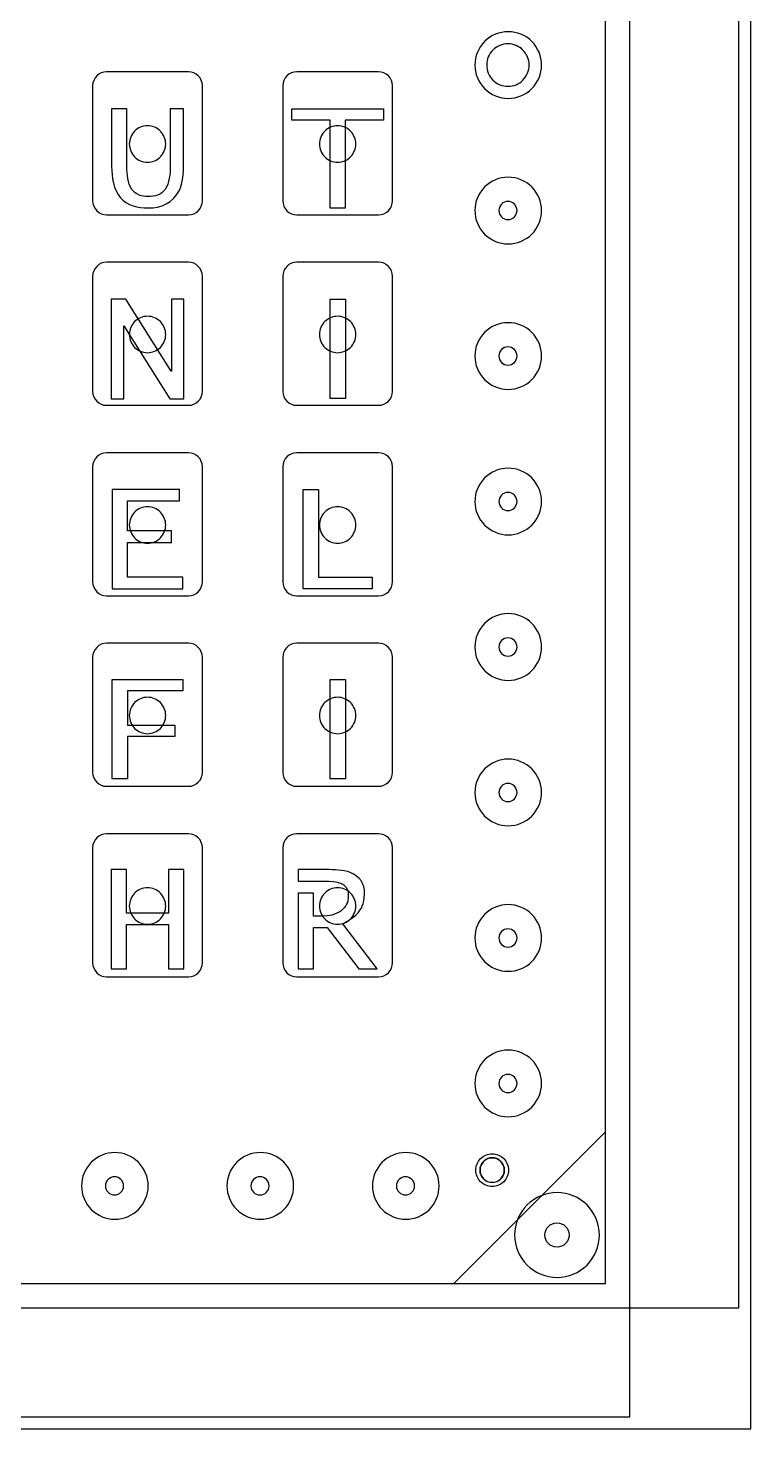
# Model space of a CAD drawing. Extents: x -337 to 6273, y 368 to 2065.
# Drawn here: x 7.1 to 126.4, y 468.1 to 699.2 of the extents above; entities that cross this region are included whole.
import ezdxf

# ---------------------------------------------------------------- set-up
doc = ezdxf.new("R2010")
doc.units = 0
doc.header["$LTSCALE"] = 100
doc.layers.add('EBENE_1', color=1, linetype='CONTINUOUS')

msp = doc.modelspace()

# ---------------------------------------------------------------- linework, layer by layer
at = {"layer": 'EBENE_1', "color": 7}
for points in [[(-323.616843, 468.053654), (126.383157, 468.053654), (126.383157, 918.053654), (-323.616843, 918.053654), (-323.616843, 468.053654)], [(32.768801, 676.748489), (32.768801, 685.832085), (30.570204, 685.832085), (30.570204, 676.377795), (30.56132, 675.849034), (30.536615, 675.378547), (30.485605, 674.846792), (30.417183, 674.387634), (30.302032, 673.858206), (30.168035, 673.421651), (29.951481, 672.921643), (29.713774, 672.536642), (29.456169, 672.235818), (29.159133, 671.980757), (28.837714, 671.779032), (28.465105, 671.611965), (28.110029, 671.502292), (27.701463, 671.421372), (27.33211, 671.38144), (26.914398, 671.367039), (26.513351, 671.381833), (26.158503, 671.422883), (25.768197, 671.505512), (25.42766, 671.617808), (25.076079, 671.785591), (24.769797, 671.989341), (24.492846, 672.239784), (24.249238, 672.536642), (24.021169, 672.918655), (23.813534, 673.410713), (23.684193, 673.840882), (23.573171, 674.360065), (23.506831, 674.811561), (23.457415, 675.332975), (23.433393, 675.795258), (23.424764, 676.313882), (23.424764, 685.832085), (20.906603, 685.832085), (20.906603, 676.35223), (20.923403, 675.625621), (20.97029, 674.975666), (21.06517, 674.251577), (21.193258, 673.618073), (21.397869, 672.915678), (21.639944, 672.316963), (21.987906, 671.687259), (22.382987, 671.162518), (22.824915, 670.725935), (23.332707, 670.351701), (23.859804, 670.064344), (24.466622, 669.825226), (25.037591, 669.668738), (25.688329, 669.553369), (26.278361, 669.495856), (26.939963, 669.475223), (27.7553, 669.515462), (28.472353, 669.626848), (29.241769, 669.846132), (29.918431, 670.14766), (30.562614, 670.562039), (31.140747, 671.077926), (31.61145, 671.643166), (32.040197, 672.32573), (32.244928, 672.774062), (32.436534, 673.38061), (32.547373, 673.880167), (32.6433, 674.490863), (32.6994, 675.012442), (32.741283, 675.616779), (32.753454, 675.890905), (32.762306, 676.182238), (32.767133, 676.457633), (32.768801, 676.748489)], [(56.935867, 669.453654), (56.935867, 683.961838), (50.634075, 683.961838), (50.634075, 685.853654), (65.768603, 685.853654), (65.768603, 683.961838), (59.454028, 683.961838), (59.454028, 669.453654), (56.935867, 669.453654)], [(20.842691, 638.000816), (22.90068, 638.000816), (22.90068, 650.02699), (22.939027, 650.02699), (30.506691, 638.000816), (32.832714, 638.000816), (32.832714, 654.451946), (30.774725, 654.451946), (30.774725, 642.536022), (30.74916, 642.536022), (23.232427, 654.451946), (20.842691, 654.451946), (20.842691, 638.000816)], [(59.460419, 638.044563), (56.942259, 638.044563), (56.942259, 654.408199), (59.460419, 654.408199), (59.460419, 638.044563)], [(21.002473, 606.662745), (32.672932, 606.662745), (32.672932, 608.554561), (23.520633, 608.554561), (23.520633, 614.306704), (30.781116, 614.306704), (30.781116, 616.19852), (23.520633, 616.19852), (23.520633, 621.170929), (32.084936, 621.170929), (32.084936, 623.062745), (21.002473, 623.062745), (21.002473, 606.662745)], [(52.525891, 606.662745), (52.525891, 623.062745), (55.044051, 623.062745), (55.044051, 608.554561), (63.876787, 608.554561), (63.876787, 606.662745), (52.525891, 606.662745)], [(21.002473, 575.299109), (21.002473, 591.699109), (32.672932, 591.699109), (32.672932, 589.807292), (23.520633, 589.807292), (23.520633, 584.157409), (31.330766, 584.157409), (31.330766, 582.265593), (23.520633, 582.265593), (23.520633, 575.299109), (21.002473, 575.299109)], [(59.460419, 575.31729), (56.942259, 575.31729), (56.942259, 591.680927), (59.460419, 591.680927), (59.460419, 575.31729)], [(20.849082, 543.935472), (23.367243, 543.935472), (23.367243, 551.272651), (30.308162, 551.272651), (30.308162, 543.935472), (32.826323, 543.935472), (32.826323, 560.335472), (30.308162, 560.335472), (30.308162, 553.164467), (23.367243, 553.164467), (23.367243, 560.335472), (20.849082, 560.335472), (20.849082, 543.935472)]]:
    msp.add_lwpolyline(points, close=True, dxfattribs=at)
at = {"layer": 'EBENE_1', "color": 5}
msp.add_lwpolyline([(106.383157, 488.053654), (124.383157, 488.053654), (124.383157, 898.053654), (106.383157, 898.053654), (106.383157, 916.053654), (-303.616843, 916.053654), (-303.616843, 898.053654), (-321.616843, 898.053654), (-321.616843, 488.053654), (-303.616843, 488.053654), (-303.616843, 470.053654), (106.383157, 470.053654), (106.383157, 488.053654)], close=True, dxfattribs=at)
for points in [[(106.383157, 470.053654), (106.383157, 916.053654)], [(-321.616843, 488.053654), (124.383157, 488.053654)]]:
    msp.add_lwpolyline(points, dxfattribs=at)
at = {"layer": 'EBENE_1', "color": 2}
msp.add_lwpolyline([(102.383157, 894.053654), (-299.616843, 894.053654), (-299.616843, 492.053654), (102.383157, 492.053654), (102.383157, 894.053654)], close=True, dxfattribs=at)
at = {"layer": 'EBENE_1', "color": 1}
msp.add_lwpolyline([(-274.616521, 894.053807), (-299.616521, 869.053807), (-299.616521, 517.053502), (-274.616521, 492.053502), (77.382836, 492.053502), (102.382836, 517.053502), (102.382836, 869.053807), (77.382836, 894.053807), (-274.616521, 894.053807)], close=True, dxfattribs=at)
for points in [[(86.333157, 698.553807, 0.199589), (82.44407, 696.942894, 0.199589), (80.833157, 693.053807, 0.199589), (82.44407, 689.164719, 0.199589), (86.333157, 687.553807, 0.199589), (90.222245, 689.164719, 0.199589), (91.833157, 693.053807, 0.199589), (90.222245, 696.942894, 0.199589), (86.333157, 698.553807)], [(29.823157, 680.032511, 0.199589), (28.944478, 682.153831, 0.199589), (26.823157, 683.032511, 0.199589), (24.701837, 682.153831, 0.199589), (23.823157, 680.032511, 0.199589), (24.701837, 677.911191, 0.199589), (26.823157, 677.032511, 0.199589), (28.944478, 677.911191, 0.199589), (29.823157, 680.032511)], [(61.183157, 680.032511, 0.199589), (60.304478, 682.153831, 0.199589), (58.183157, 683.032511, 0.199589), (56.061837, 682.153831, 0.199589), (55.183157, 680.032511, 0.199589), (56.061837, 677.911191, 0.199589), (58.183157, 677.032511, 0.199589), (60.304478, 677.911191, 0.199589), (61.183157, 680.032511)], [(86.333157, 674.553807, 0.199589), (82.44407, 672.942894, 0.199589), (80.833157, 669.053807, 0.199589), (82.44407, 665.164719, 0.199589), (86.333157, 663.553807, 0.199589), (90.222245, 665.164719, 0.199589), (91.833157, 669.053807, 0.199589), (90.222245, 672.942894, 0.199589), (86.333157, 674.553807)], [(29.823157, 648.606511, 0.199589), (28.944478, 650.727831, 0.199589), (26.823157, 651.606511, 0.199589), (24.701837, 650.727831, 0.199589), (23.823157, 648.606511, 0.199589), (24.701837, 646.485191, 0.199589), (26.823157, 645.606511, 0.199589), (28.944478, 646.485191, 0.199589), (29.823157, 648.606511)], [(61.183157, 648.606511, 0.199589), (60.304478, 650.727831, 0.199589), (58.183157, 651.606511, 0.199589), (56.061837, 650.727831, 0.199589), (55.183157, 648.606511, 0.199589), (56.061837, 646.485191, 0.199589), (58.183157, 645.606511, 0.199589), (60.304478, 646.485191, 0.199589), (61.183157, 648.606511)], [(86.333157, 650.553807, 0.199589), (82.44407, 648.942894, 0.199589), (80.833157, 645.053807, 0.199589), (82.44407, 641.164719, 0.199589), (86.333157, 639.553807, 0.199589), (90.222245, 641.164719, 0.199589), (91.833157, 645.053807, 0.199589), (90.222245, 648.942894, 0.199589), (86.333157, 650.553807)], [(86.333157, 626.553807, 0.199589), (82.44407, 624.942894, 0.199589), (80.833157, 621.053807, 0.199589), (82.44407, 617.164719, 0.199589), (86.333157, 615.553807, 0.199589), (90.222245, 617.164719, 0.199589), (91.833157, 621.053807, 0.199589), (90.222245, 624.942894, 0.199589), (86.333157, 626.553807)], [(29.823157, 617.180511, 0.199589), (28.944478, 619.301831, 0.199589), (26.823157, 620.180511, 0.199589), (24.701837, 619.301831, 0.199589), (23.823157, 617.180511, 0.199589), (24.701837, 615.059191, 0.199589), (26.823157, 614.180511, 0.199589), (28.944478, 615.059191, 0.199589), (29.823157, 617.180511)], [(61.183157, 617.180511, 0.199589), (60.304478, 619.301831, 0.199589), (58.183157, 620.180511, 0.199589), (56.061837, 619.301831, 0.199589), (55.183157, 617.180511, 0.199589), (56.061837, 615.059191, 0.199589), (58.183157, 614.180511, 0.199589), (60.304478, 615.059191, 0.199589), (61.183157, 617.180511)], [(86.333157, 602.553807, 0.199589), (82.44407, 600.942894, 0.199589), (80.833157, 597.053807, 0.199589), (82.44407, 593.164719, 0.199589), (86.333157, 591.553807, 0.199589), (90.222245, 593.164719, 0.199589), (91.833157, 597.053807, 0.199589), (90.222245, 600.942894, 0.199589), (86.333157, 602.553807)], [(29.823157, 585.754511, 0.199589), (28.944478, 587.875831, 0.199589), (26.823157, 588.754511, 0.199589), (24.701837, 587.875831, 0.199589), (23.823157, 585.754511, 0.199589), (24.701837, 583.633191, 0.199589), (26.823157, 582.754511, 0.199589), (28.944478, 583.633191, 0.199589), (29.823157, 585.754511)], [(61.183157, 585.754511, 0.199589), (60.304478, 587.875831, 0.199589), (58.183157, 588.754511, 0.199589), (56.061837, 587.875831, 0.199589), (55.183157, 585.754511, 0.199589), (56.061837, 583.633191, 0.199589), (58.183157, 582.754511, 0.199589), (60.304478, 583.633191, 0.199589), (61.183157, 585.754511)], [(86.333157, 578.553807, 0.199589), (82.44407, 576.942894, 0.199589), (80.833157, 573.053807, 0.199589), (82.44407, 569.164719, 0.199589), (86.333157, 567.553807, 0.199589), (90.222245, 569.164719, 0.199589), (91.833157, 573.053807, 0.199589), (90.222245, 576.942894, 0.199589), (86.333157, 578.553807)], [(29.823157, 554.328511, 0.199589), (28.944478, 556.449831, 0.199589), (26.823157, 557.328511, 0.199589), (24.701837, 556.449831, 0.199589), (23.823157, 554.328511, 0.199589), (24.701837, 552.207191, 0.199589), (26.823157, 551.328511, 0.199589), (28.944478, 552.207191, 0.199589), (29.823157, 554.328511)], [(61.183157, 554.328511, 0.199589), (60.304478, 556.449831, 0.199589), (58.183157, 557.328511, 0.199589), (56.061837, 556.449831, 0.199589), (55.183157, 554.328511, 0.199589), (56.061837, 552.207191, 0.199589), (58.183157, 551.328511, 0.199589), (60.304478, 552.207191, 0.199589), (61.183157, 554.328511)], [(86.333157, 554.553807, 0.199589), (82.44407, 552.942894, 0.199589), (80.833157, 549.053807, 0.199589), (82.44407, 545.164719, 0.199589), (86.333157, 543.553807, 0.199589), (90.222245, 545.164719, 0.199589), (91.833157, 549.053807, 0.199589), (90.222245, 552.942894, 0.199589), (86.333157, 554.553807)], [(86.333157, 530.553807, 0.199589), (82.44407, 528.942894, 0.199589), (80.833157, 525.053807, 0.199589), (82.44407, 521.164719, 0.199589), (86.333157, 519.553807, 0.199589), (90.222245, 521.164719, 0.199589), (91.833157, 525.053807, 0.199589), (90.222245, 528.942894, 0.199589), (86.333157, 530.553807)], [(26.933157, 508.153807, 0.199589), (25.322245, 512.042894, 0.199589), (21.433157, 513.653807, 0.199589), (17.54407, 512.042894, 0.199589), (15.933157, 508.153807, 0.199589), (17.54407, 504.264719, 0.199589), (21.433157, 502.653807, 0.199589), (25.322245, 504.264719, 0.199589), (26.933157, 508.153807)], [(50.933157, 508.153807, 0.199589), (49.322245, 512.042894, 0.199589), (45.433157, 513.653807, 0.199589), (41.54407, 512.042894, 0.199589), (39.933157, 508.153807, 0.199589), (41.54407, 504.264719, 0.199589), (45.433157, 502.653807, 0.199589), (49.322245, 504.264719, 0.199589), (50.933157, 508.153807)], [(74.933157, 508.153807, 0.199589), (73.322245, 512.042894, 0.199589), (69.433157, 513.653807, 0.199589), (65.54407, 512.042894, 0.199589), (63.933157, 508.153807, 0.199589), (65.54407, 504.264719, 0.199589), (69.433157, 502.653807, 0.199589), (73.322245, 504.264719, 0.199589), (74.933157, 508.153807)], [(85.683193, 510.75426, 0.199589), (85.097406, 512.168473, 0.199589), (83.683193, 512.75426, 0.199589), (82.268979, 512.168473, 0.199589), (81.683193, 510.75426, 0.199589), (82.268979, 509.340046, 0.199589), (83.683193, 508.75426, 0.199589), (85.097406, 509.340046, 0.199589), (85.683193, 510.75426)]]:
    msp.add_lwpolyline(points, format="xyb", close=True, dxfattribs=at)
at = {"layer": 'EBENE_1', "color": 2}
for points in [[(86.333157, 698.553654, 0.199589), (82.44407, 696.942741, 0.199589), (80.833157, 693.053654, 0.199589), (82.44407, 689.164567, 0.199589), (86.333157, 687.553654, 0.199589), (90.222245, 689.164567, 0.199589), (91.833157, 693.053654, 0.199589), (90.222245, 696.942741, 0.199589), (86.333157, 698.553654)], [(33.573162, 691.949193), (20.073149, 691.949193, 0.199586), (18.446816, 691.275534, 0.199586), (17.773157, 689.649202), (17.773157, 670.649185, 0.199586), (18.446816, 669.022852, 0.199586), (20.073149, 668.349193), (33.573166, 668.349193, 0.199586), (35.199498, 669.022852, 0.199586), (35.873157, 670.649185), (35.873157, 689.649202, 0.199586), (35.199498, 691.275534, 0.199586), (33.573162, 691.949193)], [(64.933162, 691.949193), (51.433149, 691.949193, 0.199586), (49.806816, 691.275534, 0.199586), (49.133157, 689.649202), (49.133157, 670.649185, 0.199586), (49.806816, 669.022852, 0.199586), (51.433149, 668.349193), (64.933166, 668.349193, 0.199586), (66.559498, 669.022852, 0.199586), (67.233157, 670.649185), (67.233157, 689.649202, 0.199586), (66.559498, 691.275534, 0.199586), (64.933162, 691.949193)], [(86.333157, 674.553654, 0.199589), (82.44407, 672.942741, 0.199589), (80.833157, 669.053654, 0.199589), (82.44407, 665.164567, 0.199589), (86.333157, 663.553654, 0.199589), (90.222245, 665.164567, 0.199589), (91.833157, 669.053654, 0.199589), (90.222245, 672.942741, 0.199589), (86.333157, 674.553654)], [(33.573162, 660.523193), (20.073149, 660.523193, 0.199586), (18.446816, 659.849534, 0.199586), (17.773157, 658.223202), (17.773157, 639.223185, 0.199586), (18.446816, 637.596852, 0.199586), (20.073149, 636.923193), (33.573166, 636.923193, 0.199586), (35.199498, 637.596852, 0.199586), (35.873157, 639.223185), (35.873157, 658.223202, 0.199586), (35.199498, 659.849534, 0.199586), (33.573162, 660.523193)], [(64.933162, 660.523193), (51.433149, 660.523193, 0.199586), (49.806816, 659.849534, 0.199586), (49.133157, 658.223202), (49.133157, 639.223185, 0.199586), (49.806816, 637.596852, 0.199586), (51.433149, 636.923193), (64.933166, 636.923193, 0.199586), (66.559498, 637.596852, 0.199586), (67.233157, 639.223185), (67.233157, 658.223202, 0.199586), (66.559498, 659.849534, 0.199586), (64.933162, 660.523193)], [(86.333157, 650.553654, 0.199589), (82.44407, 648.942741, 0.199589), (80.833157, 645.053654, 0.199589), (82.44407, 641.164567, 0.199589), (86.333157, 639.553654, 0.199589), (90.222245, 641.164567, 0.199589), (91.833157, 645.053654, 0.199589), (90.222245, 648.942741, 0.199589), (86.333157, 650.553654)], [(33.573162, 629.097193), (20.073149, 629.097193, 0.199586), (18.446816, 628.423534, 0.199586), (17.773157, 626.797202), (17.773157, 607.797185, 0.199586), (18.446816, 606.170852, 0.199586), (20.073149, 605.497193), (33.573166, 605.497193, 0.199586), (35.199498, 606.170852, 0.199586), (35.873157, 607.797185), (35.873157, 626.797202, 0.199586), (35.199498, 628.423534, 0.199586), (33.573162, 629.097193)], [(64.933162, 629.097193), (51.433149, 629.097193, 0.199586), (49.806816, 628.423534, 0.199586), (49.133157, 626.797202), (49.133157, 607.797185, 0.199586), (49.806816, 606.170852, 0.199586), (51.433149, 605.497193), (64.933166, 605.497193, 0.199586), (66.559498, 606.170852, 0.199586), (67.233157, 607.797185), (67.233157, 626.797202, 0.199586), (66.559498, 628.423534, 0.199586), (64.933162, 629.097193)], [(86.333157, 626.553654, 0.199589), (82.44407, 624.942741, 0.199589), (80.833157, 621.053654, 0.199589), (82.44407, 617.164567, 0.199589), (86.333157, 615.553654, 0.199589), (90.222245, 617.164567, 0.199589), (91.833157, 621.053654, 0.199589), (90.222245, 624.942741, 0.199589), (86.333157, 626.553654)], [(86.333157, 602.553654, 0.199589), (82.44407, 600.942741, 0.199589), (80.833157, 597.053654, 0.199589), (82.44407, 593.164567, 0.199589), (86.333157, 591.553654, 0.199589), (90.222245, 593.164567, 0.199589), (91.833157, 597.053654, 0.199589), (90.222245, 600.942741, 0.199589), (86.333157, 602.553654)], [(33.573162, 597.671193), (20.073149, 597.671193, 0.199586), (18.446816, 596.997534, 0.199586), (17.773157, 595.371202), (17.773157, 576.371185, 0.199586), (18.446816, 574.744852, 0.199586), (20.073149, 574.071193), (33.573166, 574.071193, 0.199586), (35.199498, 574.744852, 0.199586), (35.873157, 576.371185), (35.873157, 595.371202, 0.199586), (35.199498, 596.997534, 0.199586), (33.573162, 597.671193)], [(64.933162, 597.671193), (51.433149, 597.671193, 0.199586), (49.806816, 596.997534, 0.199586), (49.133157, 595.371202), (49.133157, 576.371185, 0.199586), (49.806816, 574.744852, 0.199586), (51.433149, 574.071193), (64.933166, 574.071193, 0.199586), (66.559498, 574.744852, 0.199586), (67.233157, 576.371185), (67.233157, 595.371202, 0.199586), (66.559498, 596.997534, 0.199586), (64.933162, 597.671193)], [(86.333157, 578.553654, 0.199589), (82.44407, 576.942741, 0.199589), (80.833157, 573.053654, 0.199589), (82.44407, 569.164567, 0.199589), (86.333157, 567.553654, 0.199589), (90.222245, 569.164567, 0.199589), (91.833157, 573.053654, 0.199589), (90.222245, 576.942741, 0.199589), (86.333157, 578.553654)], [(33.573162, 566.245193), (20.073149, 566.245193, 0.199586), (18.446816, 565.571534, 0.199586), (17.773157, 563.945202), (17.773157, 544.945185, 0.199586), (18.446816, 543.318852, 0.199586), (20.073149, 542.645193), (33.573166, 542.645193, 0.199586), (35.199498, 543.318852, 0.199586), (35.873157, 544.945185), (35.873157, 563.945202, 0.199586), (35.199498, 565.571534, 0.199586), (33.573162, 566.245193)], [(64.933162, 566.245193), (51.433149, 566.245193, 0.199586), (49.806816, 565.571534, 0.199586), (49.133157, 563.945202), (49.133157, 544.945185, 0.199586), (49.806816, 543.318852, 0.199586), (51.433149, 542.645193), (64.933166, 542.645193, 0.199586), (66.559498, 543.318852, 0.199586), (67.233157, 544.945185), (67.233157, 563.945202, 0.199586), (66.559498, 565.571534, 0.199586), (64.933162, 566.245193)], [(86.333157, 554.553654, 0.199589), (82.44407, 552.942741, 0.199589), (80.833157, 549.053654, 0.199589), (82.44407, 545.164567, 0.199589), (86.333157, 543.553654, 0.199589), (90.222245, 545.164567, 0.199589), (91.833157, 549.053654, 0.199589), (90.222245, 552.942741, 0.199589), (86.333157, 554.553654)], [(86.333157, 530.553654, 0.199589), (82.44407, 528.942741, 0.199589), (80.833157, 525.053654, 0.199589), (82.44407, 521.164567, 0.199589), (86.333157, 519.553654, 0.199589), (90.222245, 521.164567, 0.199589), (91.833157, 525.053654, 0.199589), (90.222245, 528.942741, 0.199589), (86.333157, 530.553654)], [(26.933157, 508.153654, 0.199589), (25.322245, 512.042741, 0.199589), (21.433157, 513.653654, 0.199589), (17.54407, 512.042741, 0.199589), (15.933157, 508.153654, 0.199589), (17.54407, 504.264567, 0.199589), (21.433157, 502.653654, 0.199589), (25.322245, 504.264567, 0.199589), (26.933157, 508.153654)], [(50.933157, 508.153654, 0.199589), (49.322245, 512.042741, 0.199589), (45.433157, 513.653654, 0.199589), (41.54407, 512.042741, 0.199589), (39.933157, 508.153654, 0.199589), (41.54407, 504.264567, 0.199589), (45.433157, 502.653654, 0.199589), (49.322245, 504.264567, 0.199589), (50.933157, 508.153654)], [(74.933157, 508.153654, 0.199589), (73.322245, 512.042741, 0.199589), (69.433157, 513.653654, 0.199589), (65.54407, 512.042741, 0.199589), (63.933157, 508.153654, 0.199589), (65.54407, 504.264567, 0.199589), (69.433157, 502.653654, 0.199589), (73.322245, 504.264567, 0.199589), (74.933157, 508.153654)], [(86.383193, 510.754107, -0.199589), (85.592381, 508.844919, -0.199589), (83.683193, 508.054107, -0.199589), (81.774004, 508.844919, -0.199589), (80.983193, 510.754107, -0.199589), (81.774004, 512.663296, -0.199589), (83.683193, 513.454107, -0.199589), (85.592381, 512.663296, -0.199589), (86.383193, 510.754107)], [(92.382713, 500.053531, -0.199589), (92.9685, 501.467745, -0.199589), (94.382713, 502.053531, -0.199589), (95.796927, 501.467745, -0.199589), (96.382713, 500.053531, -0.199589), (95.796927, 498.639318, -0.199589), (94.382713, 498.053531, -0.199589), (92.9685, 498.639318, -0.199589), (92.382713, 500.053531)]]:
    msp.add_lwpolyline(points, format="xyb", close=True, dxfattribs=at)
at = {"layer": 'EBENE_1', "color": 7}
for points in [[(86.282744, 696.553319, 0.199589), (83.807871, 695.528193, 0.199589), (82.782744, 693.053319, 0.199589), (83.807871, 690.578445, 0.199589), (86.282744, 689.553319, 0.199589), (88.757618, 690.578445, 0.199589), (89.782744, 693.053319, 0.199589), (88.757618, 695.528193, 0.199589), (86.282744, 696.553319)], [(86.282744, 670.553319, 0.199589), (85.222084, 670.113979, 0.199589), (84.782744, 669.053319, 0.199589), (85.222084, 667.992659, 0.199589), (86.282744, 667.553319, 0.199589), (87.343405, 667.992659, 0.199589), (87.782744, 669.053319, 0.199589), (87.343405, 670.113979, 0.199589), (86.282744, 670.553319)], [(86.282744, 646.553319, 0.199589), (85.222084, 646.113979, 0.199589), (84.782744, 645.053319, 0.199589), (85.222084, 643.992659, 0.199589), (86.282744, 643.553319, 0.199589), (87.343405, 643.992659, 0.199589), (87.782744, 645.053319, 0.199589), (87.343405, 646.113979, 0.199589), (86.282744, 646.553319)], [(86.282744, 622.553319, 0.199589), (85.222084, 622.113979, 0.199589), (84.782744, 621.053319, 0.199589), (85.222084, 619.992659, 0.199589), (86.282744, 619.553319, 0.199589), (87.343405, 619.992659, 0.199589), (87.782744, 621.053319, 0.199589), (87.343405, 622.113979, 0.199589), (86.282744, 622.553319)], [(86.282744, 598.553319, 0.199589), (85.222084, 598.113979, 0.199589), (84.782744, 597.053319, 0.199589), (85.222084, 595.992659, 0.199589), (86.282744, 595.553319, 0.199589), (87.343405, 595.992659, 0.199589), (87.782744, 597.053319, 0.199589), (87.343405, 598.113979, 0.199589), (86.282744, 598.553319)], [(86.282744, 574.553319, 0.199589), (85.222084, 574.113979, 0.199589), (84.782744, 573.053319, 0.199589), (85.222084, 571.992659, 0.199589), (86.282744, 571.553319, 0.199589), (87.343405, 571.992659, 0.199589), (87.782744, 573.053319, 0.199589), (87.343405, 574.113979, 0.199589), (86.282744, 574.553319)], [(56.488139, 550.761349), (61.665068, 543.935472), (64.713305, 543.935472), (59.051238, 551.400476), (59.894518, 551.869044), (60.554705, 552.309185), (60.921272, 552.595306), (61.230581, 552.870589), (61.55338, 553.206101), (61.811069, 553.528769, 0.04638), (62.182909, 554.160002, 0.043727), (62.450942, 554.889177), (62.586778, 555.580104), (62.636541, 556.385667), (62.599668, 556.98212), (62.498166, 557.500549, 0.041965), (62.302449, 558.041619, 0.043941), (62.029943, 558.518903, 0.042775), (61.683458, 558.936914), (61.243046, 559.318158), (60.799621, 559.602103), (60.258989, 559.862518), (59.870522, 559.998395), (59.292441, 560.130892), (58.850414, 560.199562), (58.29545, 560.259678), (57.832931, 560.293583), (57.291225, 560.319004), (56.817834, 560.331107), (56.283618, 560.335472), (51.694686, 560.335472), (51.694686, 558.443656), (54.212847, 558.443656), (55.759534, 558.443656), (56.721095, 558.419587), (57.443265, 558.35931), (57.906044, 558.292117), (58.272594, 558.215341), (58.741303, 558.069636, -0.042304), (59.05743, 557.918374, -0.042429), (59.289917, 557.75392, -0.043664), (59.485148, 557.557776, -0.041184), (59.640252, 557.337487), (59.768794, 557.074943), (59.85112, 556.825634), (59.912189, 556.532531), (59.941531, 556.271117), (59.952208, 555.971233), (59.934275, 555.606614), (59.883517, 555.274576), (59.789662, 554.929863), (59.659193, 554.612201), (59.488053, 554.311283), (59.275122, 554.02768), (59.041908, 553.783877), (58.763431, 553.54994), (58.419065, 553.31947), (58.032807, 553.118612), (57.653713, 552.967749), (57.229536, 552.841919), (56.468311, 552.704803), (55.542231, 552.653165), (54.212847, 552.653165), (54.212847, 556.456858), (51.689373, 556.456858), (51.689373, 543.935472), (54.212847, 543.935472), (54.212847, 550.761349), (56.488139, 550.761349)], [(86.282744, 550.553319, 0.199589), (85.222084, 550.113979, 0.199589), (84.782744, 549.053319, 0.199589), (85.222084, 547.992659, 0.199589), (86.282744, 547.553319, 0.199589), (87.343405, 547.992659, 0.199589), (87.782744, 549.053319, 0.199589), (87.343405, 550.113979, 0.199589), (86.282744, 550.553319)], [(86.282744, 526.553319, 0.199589), (85.222084, 526.113979, 0.199589), (84.782744, 525.053319, 0.199589), (85.222084, 523.992659, 0.199589), (86.282744, 523.553319, 0.199589), (87.343405, 523.992659, 0.199589), (87.782744, 525.053319, 0.199589), (87.343405, 526.113979, 0.199589), (86.282744, 526.553319)], [(22.882744, 508.153319, 0.199589), (22.443405, 509.213979, 0.199589), (21.382744, 509.653319, 0.199589), (20.322084, 509.213979, 0.199589), (19.882744, 508.153319, 0.199589), (20.322084, 507.092659, 0.199589), (21.382744, 506.653319, 0.199589), (22.443405, 507.092659, 0.199589), (22.882744, 508.153319)], [(46.882744, 508.153319, 0.199589), (46.443405, 509.213979, 0.199589), (45.382744, 509.653319, 0.199589), (44.322084, 509.213979, 0.199589), (43.882744, 508.153319, 0.199589), (44.322084, 507.092659, 0.199589), (45.382744, 506.653319, 0.199589), (46.443405, 507.092659, 0.199589), (46.882744, 508.153319)], [(70.882744, 508.153319, 0.199589), (70.443405, 509.213979, 0.199589), (69.382744, 509.653319, 0.199589), (68.322084, 509.213979, 0.199589), (67.882744, 508.153319, 0.199589), (68.322084, 507.092659, 0.199589), (69.382744, 506.653319, 0.199589), (70.443405, 507.092659, 0.199589), (70.882744, 508.153319)]]:
    msp.add_lwpolyline(points, format="xyb", close=True, dxfattribs=at)
at = {"layer": 'EBENE_1', "color": 5}
for points in [[(85.733193, 510.754107, 0.199589), (85.132762, 512.203676, 0.199589), (83.683193, 512.804107, 0.199589), (82.233624, 512.203676, 0.199589), (81.633193, 510.754107, 0.199589), (82.233624, 509.304539, 0.199589), (83.683193, 508.704107, 0.199589), (85.132762, 509.304539, 0.199589), (85.733193, 510.754107)], [(87.382713, 500.053531, 0.199589), (89.432966, 495.103784, 0.199589), (94.382713, 493.053531, 0.199589), (99.332461, 495.103784, 0.199589), (101.382713, 500.053531, 0.199589), (99.332461, 505.003279, 0.199589), (94.382713, 507.053531, 0.199589), (89.432966, 505.003279, 0.199589), (87.382713, 500.053531)]]:
    msp.add_lwpolyline(points, format="xyb", close=True, dxfattribs=at)

doc.saveas('drawing.dxf')
